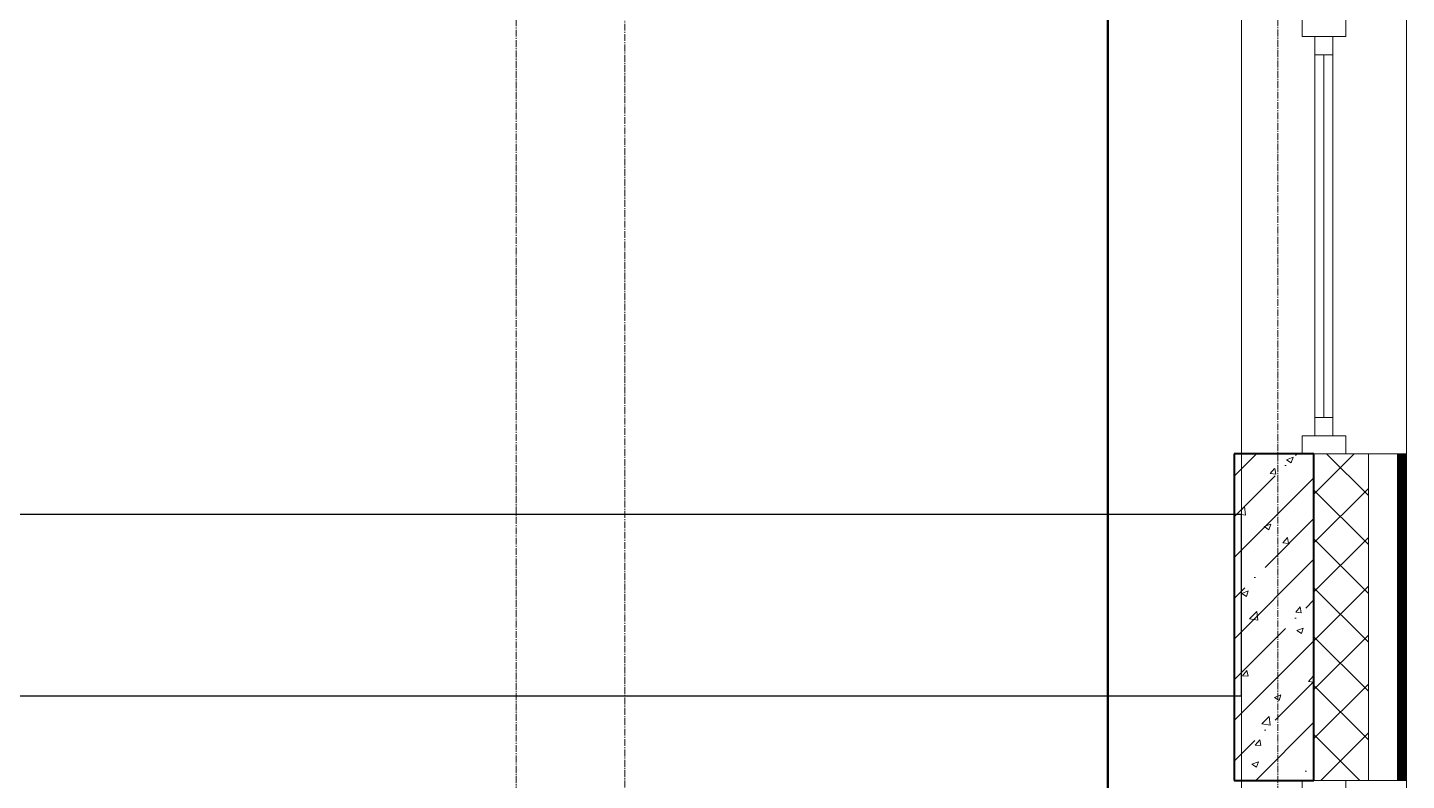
# Model space of a CAD drawing. Header units: millimetres. Extents: x -7155 to 483283, y -227682 to 148426.
# Drawn here: x 16653 to 20455, y 38000 to 40075 of the extents above; entities that cross this region are included whole.
import ezdxf

# ---------------------------------------------------------------- set-up
doc = ezdxf.new("R2010")
doc.units = ezdxf.units.MM
doc.linetypes.add('CENTER2', pattern=[28.575, 19.05, -3.175, 3.175, -3.175])
doc.linetypes.add('HIDDEN2', pattern=[4.7625, 3.175, -1.5875])
for name, color, linetype, lineweight in [('A-Wall_Материал_Газоблок_Контур', 250, 'Continuous', 0), ('АР_Колонны', 70, 'Continuous', 30), ('АР_Окна', 4, 'Continuous', 5), ('АР_Стены ЖБ', 7, 'Continuous', 30), ('АР_Стены ПЕНОблок', 52, 'Continuous', 20), ('АР_Тонкая', 254, 'Continuous', 5), ('АР_Утеплитель', 31, 'Continuous', 0), ('АР_Штриховка', 8, 'Continuous', 0), ('осново', 7, 'Continuous', 30)]:
    doc.layers.add(name, color=color, linetype=linetype, lineweight=lineweight)
doc.layers.add('АР_Оси_РД_100', color=7, linetype='Continuous', lineweight=0, true_color=0x525252)
doc.layers.add('РД_Оси_100', color=7, linetype='Continuous', lineweight=0, true_color=0x525252)

# ---------------------------------------------------------------- blocks, each defined once
blk = doc.blocks.new('СОШ_2200_АР_ОСИ_М100_28.05.24')
at = {"layer": 'АР_Оси_РД_100', "linetype": 'CENTER2'}
blk.add_line((20100, -6155), (20100, 139938.679), dxfattribs=at)
for points in [[(17850, 139938.679), (18000, 139538.679), (18000, -6194.092)], [(18300, -6196.31), (18300, 139538.679), (18450, 139938.679)]]:
    blk.add_lwpolyline(points, dxfattribs=at)

msp = doc.modelspace()

# ---------------------------------------------------------------- hatches: boundary and pattern name
at = {"layer": 'АР_Штриховка', "linetype": 'Continuous', "lineweight": 5, "true_color": 0x000000}
h = msp.add_hatch(dxfattribs=at)
h.set_pattern_fill('ANSI35', color=18, scale=25, style=0)
h.paths.add_polyline_path([(19980, 38000), (20200, 38000), (20200, 38900), (19980, 38900)], flags=0)

# ---------------------------------------------------------------- linework, layer by layer
at = {"color": 1, "lineweight": 50}
msp.add_lwpolyline([(19632, 34072), (12860, 34072), (12860, 42500), (19632, 42500)], close=True, dxfattribs=at)
at = {"layer": 'A-Wall_Материал_Газоблок_Контур', "color": 18, "linetype": 'Continuous', "lineweight": 0, "true_color": 0x000000}
for p, q in [((20000, 40100), (20000, 38900)), ((20455, 38900), (20455, 40100)), ((20000, 38000), (20000, 34700)), ((20455, 34700), (20455, 38000))]:
    msp.add_line(p, q, dxfattribs=at)
at = {"layer": 'АР_Колонны', "color": 18, "linetype": 'HIDDEN2', "lineweight": 25, "true_color": 0x000000}
for p, q in [((19980, 38900), (20200, 38900)), ((19980, 38000), (19980, 38900)), ((20200, 38900), (20200, 38000)), ((20200, 38000), (19980, 38000))]:
    msp.add_line(p, q, dxfattribs=at)
at = {"layer": 'АР_Колонны', "color": 18, "linetype": 'Continuous', "lineweight": 30, "true_color": 0x000000}
for p, q in [((20200, 38900), (19980, 38900)), ((19980, 38900), (19980, 38000)), ((20200, 38000), (20200, 38900)), ((19980, 38000), (20200, 38000))]:
    msp.add_line(p, q, dxfattribs=at)
at = {"layer": 'АР_Окна', "color": 18, "linetype": 'Continuous', "lineweight": 5, "true_color": 0x000000}
for p, q in [((20000, 40100), (20000, 38900)), ((20455, 40100), (20455, 38900)), ((20202.5, 40000), (20252.5, 40000)), ((20227.5, 40000), (20227.5, 39000)), ((20202.5, 39000), (20252.5, 39000)), ((20000, 38000), (20000, 34700)), ((20455, 38000), (20455, 34700))]:
    msp.add_line(p, q, dxfattribs=at)
for points in [[(20287.5, 40050), (20287.5, 40100), (20167.5, 40100), (20167.5, 40050)], [(20202.5, 40050), (20252.5, 40050), (20252.5, 38950), (20202.5, 38950)], [(20287.5, 38950), (20287.5, 38900), (20167.5, 38900), (20167.5, 38950)], [(20287.5, 37950), (20287.5, 38000), (20167.5, 38000), (20167.5, 37950)]]:
    msp.add_lwpolyline(points, close=True, dxfattribs=at)
at = {"layer": 'АР_Стены ЖБ', "color": 18, "linetype": 'Continuous', "lineweight": 40, "true_color": 0x000000}
for p, q in [((20200, 38900), (19980, 38900)), ((19980, 38900), (19980, 38000)), ((20200, 38000), (20200, 38900)), ((19980, 38000), (20200, 38000))]:
    msp.add_line(p, q, dxfattribs=at)
at = {"layer": 'АР_Стены ПЕНОблок', "color": 18, "linetype": 'Continuous', "lineweight": 20, "true_color": 0x000000}
for p, q in [((20200, 38900), (20000, 38900)), ((20000, 38900), (20000, 38000)), ((20200, 38000), (20200, 38900)), ((20000, 38000), (20200, 38000))]:
    msp.add_line(p, q, dxfattribs=at)
at = {"layer": 'АР_Тонкая', "color": 18, "linetype": 'Continuous', "lineweight": 5, "true_color": 0x000000}
for p, q in [((20430, 38900), (20350, 38900)), ((20350, 38900), (20350, 38000)), ((20430, 38000), (20430, 38900)), ((20455, 38900), (20430, 38900)), ((20430, 38900), (20430, 38000)), ((20455, 38000), (20455, 38900)), ((20350, 38000), (20430, 38000)), ((20430, 38000), (20455, 38000))]:
    msp.add_line(p, q, dxfattribs=at)
at = {"layer": 'АР_Утеплитель', "color": 18, "linetype": 'Continuous', "lineweight": 0, "true_color": 0x000000}
for p, q in [((20350, 38900), (20200, 38900)), ((20200, 38900), (20200, 38000)), ((20350, 38000), (20350, 38900)), ((20200, 38000), (20350, 38000))]:
    msp.add_line(p, q, dxfattribs=at)
at = {"layer": 'АР_Штриховка', "color": 18, "linetype": 'Continuous', "lineweight": 0, "true_color": 0x000000}
for p, q in [((20200, 38789.1), (20310.9, 38900)), ((20350, 38785), (20235, 38900)), ((20430, 38899), (20455, 38899)), ((20430, 38898), (20455, 38898)), ((20430, 38897), (20455, 38897)), ((20430, 38896), (20455, 38896)), ((20430, 38895), (20455, 38895)), ((20430, 38894), (20455, 38894)), ((20430, 38893), (20455, 38893)), ((20430, 38892), (20455, 38892)), ((20079.5, 38845.5), (20091.7, 38860.1)), ((20094.7, 38844.2), (20091.8, 38860.1)), ((20124.8, 38883.7), (20142.6, 38890.5)), ((20124.8, 38883.6), (20137.5, 38875.1)), ((20137.5, 38875.1), (20142.6, 38890.5)), ((20430, 38891), (20455, 38891)), ((20430, 38890), (20455, 38890)), ((20430, 38889), (20455, 38889)), ((20430, 38888), (20455, 38888)), ((20430, 38887), (20455, 38887)), ((20430, 38886), (20455, 38886)), ((20430, 38885), (20455, 38885)), ((20430, 38884), (20455, 38884)), ((20430, 38883), (20455, 38883)), ((20430, 38882), (20455, 38882)), ((20430, 38881), (20455, 38881)), ((20430, 38880), (20455, 38880)), ((20430, 38879), (20455, 38879)), ((20430, 38878), (20455, 38878)), ((20430, 38877), (20455, 38877)), ((20430, 38876), (20455, 38876)), ((20430, 38875), (20455, 38875)), ((20430, 38874), (20455, 38874)), ((20430, 38873), (20455, 38873)), ((20430, 38872), (20455, 38872)), ((20430, 38871), (20455, 38871)), ((20430, 38870), (20455, 38870)), ((20430, 38869), (20455, 38869)), ((20430, 38868), (20455, 38868)), ((20430, 38867), (20455, 38867)), ((20430, 38866), (20455, 38866)), ((20430, 38865), (20455, 38865)), ((20430, 38864), (20455, 38864)), ((20430, 38863), (20455, 38863)), ((20430, 38862), (20455, 38862)), ((20430, 38861), (20455, 38861)), ((20430, 38860), (20455, 38860)), ((20430, 38859), (20455, 38859)), ((20430, 38858), (20455, 38858)), ((20430, 38857), (20455, 38857)), ((20430, 38856), (20455, 38856)), ((20430, 38855), (20455, 38855)), ((20430, 38854), (20455, 38854)), ((20079.5, 38845.5), (20094.7, 38844.2)), ((20430, 38853), (20455, 38853)), ((20430, 38852), (20455, 38852)), ((20430, 38851), (20455, 38851)), ((20430, 38850), (20455, 38850)), ((20430, 38849), (20455, 38849)), ((20430, 38848), (20455, 38848)), ((20430, 38847), (20455, 38847)), ((20430, 38846), (20455, 38846)), ((20430, 38845), (20455, 38845)), ((20430, 38844), (20455, 38844)), ((20430, 38843), (20455, 38843)), ((20430, 38842), (20455, 38842)), ((20430, 38841), (20455, 38841)), ((20430, 38840), (20455, 38840)), ((20430, 38839), (20455, 38839)), ((20430, 38838), (20455, 38838)), ((20430, 38837), (20455, 38837)), ((20430, 38836), (20455, 38836)), ((20430, 38835), (20455, 38835)), ((20430, 38834), (20455, 38834)), ((20430, 38833), (20455, 38833)), ((20430, 38832), (20455, 38832)), ((20430, 38831), (20455, 38831)), ((20430, 38830), (20455, 38830)), ((20430, 38829), (20455, 38829)), ((20430, 38828), (20455, 38828)), ((20430, 38827), (20455, 38827)), ((20430, 38826), (20455, 38826)), ((20430, 38825), (20455, 38825)), ((20430, 38824), (20455, 38824)), ((20430, 38823), (20455, 38823)), ((20430, 38822), (20455, 38822)), ((20430, 38821), (20455, 38821)), ((20430, 38820), (20455, 38820)), ((20430, 38819), (20455, 38819)), ((20430, 38818), (20455, 38818)), ((20430, 38817), (20455, 38817)), ((20430, 38816), (20455, 38816)), ((20200, 38654.4), (20350, 38804.4)), ((20350, 38650.3), (20200, 38800.3)), ((20430, 38815), (20455, 38815)), ((20430, 38814), (20455, 38814)), ((20430, 38813), (20455, 38813)), ((20430, 38812), (20455, 38812)), ((20430, 38811), (20455, 38811)), ((20430, 38810), (20455, 38810)), ((20430, 38809), (20455, 38809)), ((20430, 38808), (20455, 38808)), ((20430, 38807), (20455, 38807)), ((20430, 38806), (20455, 38806)), ((20430, 38805), (20455, 38805)), ((20430, 38804), (20455, 38804)), ((20430, 38803), (20455, 38803)), ((20430, 38802), (20455, 38802)), ((20430, 38801), (20455, 38801)), ((20430, 38800), (20455, 38800)), ((20430, 38799), (20455, 38799)), ((20430, 38798), (20455, 38798)), ((20430, 38797), (20455, 38797)), ((20430, 38796), (20455, 38796)), ((20430, 38795), (20455, 38795)), ((20430, 38794), (20455, 38794)), ((20430, 38793), (20455, 38793)), ((20430, 38792), (20455, 38792)), ((20430, 38791), (20455, 38791)), ((20430, 38790), (20455, 38790)), ((20430, 38789), (20455, 38789)), ((20430, 38788), (20455, 38788)), ((20430, 38787), (20455, 38787)), ((20430, 38786), (20455, 38786)), ((20430, 38785), (20455, 38785)), ((20430, 38784), (20455, 38784)), ((20430, 38783), (20455, 38783)), ((20430, 38782), (20455, 38782)), ((20430, 38781), (20455, 38781)), ((20430, 38780), (20455, 38780)), ((20430, 38779), (20455, 38779)), ((20430, 38778), (20455, 38778)), ((20000, 38746.2), (20008.8, 38755.4)), ((20011.7, 38731.3), (20008.9, 38755.4)), ((20430, 38777), (20455, 38777)), ((20430, 38776), (20455, 38776)), ((20430, 38775), (20455, 38775)), ((20430, 38774), (20455, 38774)), ((20430, 38773), (20455, 38773)), ((20430, 38772), (20455, 38772)), ((20430, 38771), (20455, 38771)), ((20430, 38770), (20455, 38770)), ((20430, 38769), (20455, 38769)), ((20430, 38768), (20455, 38768)), ((20430, 38767), (20455, 38767)), ((20430, 38766), (20455, 38766)), ((20430, 38765), (20455, 38765)), ((20430, 38764), (20455, 38764)), ((20430, 38763), (20455, 38763)), ((20430, 38762), (20455, 38762)), ((20430, 38761), (20455, 38761)), ((20430, 38760), (20455, 38760)), ((20430, 38759), (20455, 38759)), ((20430, 38758), (20455, 38758)), ((20430, 38757), (20455, 38757)), ((20430, 38756), (20455, 38756)), ((20430, 38755), (20455, 38755)), ((20430, 38754), (20455, 38754)), ((20430, 38753), (20455, 38753)), ((20430, 38752), (20455, 38752)), ((20430, 38751), (20455, 38751)), ((20430, 38750), (20455, 38750)), ((20430, 38749), (20455, 38749)), ((20430, 38748), (20455, 38748)), ((20430, 38747), (20455, 38747)), ((20430, 38746), (20455, 38746)), ((20430, 38745), (20455, 38745)), ((20430, 38744), (20455, 38744)), ((20430, 38743), (20455, 38743)), ((20430, 38742), (20455, 38742)), ((20430, 38741), (20455, 38741)), ((20430, 38740), (20455, 38740)), ((20000, 38733.1), (20011.7, 38731.2)), ((20063, 38699.5), (20080.8, 38706.3)), ((20075.7, 38690.9), (20080.8, 38706.3)), ((20430, 38739), (20455, 38739)), ((20430, 38738), (20455, 38738)), ((20430, 38737), (20455, 38737)), ((20430, 38736), (20455, 38736)), ((20430, 38735), (20455, 38735)), ((20430, 38734), (20455, 38734)), ((20430, 38733), (20455, 38733)), ((20430, 38732), (20455, 38732)), ((20430, 38731), (20455, 38731)), ((20430, 38730), (20455, 38730)), ((20430, 38729), (20455, 38729)), ((20430, 38728), (20455, 38728)), ((20430, 38727), (20455, 38727)), ((20430, 38726), (20455, 38726)), ((20430, 38725), (20455, 38725)), ((20430, 38724), (20455, 38724)), ((20430, 38723), (20455, 38723)), ((20430, 38722), (20455, 38722)), ((20430, 38721), (20455, 38721)), ((20430, 38720), (20455, 38720)), ((20430, 38719), (20455, 38719)), ((20430, 38718), (20455, 38718)), ((20430, 38717), (20455, 38717)), ((20430, 38716), (20455, 38716)), ((20430, 38715), (20455, 38715)), ((20430, 38714), (20455, 38714)), ((20430, 38713), (20455, 38713)), ((20430, 38712), (20455, 38712)), ((20430, 38711), (20455, 38711)), ((20430, 38710), (20455, 38710)), ((20430, 38709), (20455, 38709)), ((20430, 38708), (20455, 38708)), ((20430, 38707), (20455, 38707)), ((20430, 38706), (20455, 38706)), ((20430, 38705), (20455, 38705)), ((20430, 38704), (20455, 38704)), ((20430, 38703), (20455, 38703)), ((20430, 38702), (20455, 38702)), ((20063, 38699.4), (20075.6, 38690.9)), ((20114.7, 38654.5), (20127, 38669.1)), ((20130, 38653.2), (20127, 38669.1)), ((20200, 38519.7), (20350, 38669.7)), ((20350, 38515.6), (20200, 38665.6)), ((20430, 38701), (20455, 38701)), ((20430, 38700), (20455, 38700)), ((20430, 38699), (20455, 38699)), ((20430, 38698), (20455, 38698)), ((20430, 38697), (20455, 38697)), ((20430, 38696), (20455, 38696)), ((20430, 38695), (20455, 38695)), ((20430, 38694), (20455, 38694)), ((20430, 38693), (20455, 38693)), ((20430, 38692), (20455, 38692)), ((20430, 38691), (20455, 38691)), ((20430, 38690), (20455, 38690)), ((20430, 38689), (20455, 38689)), ((20430, 38688), (20455, 38688)), ((20430, 38687), (20455, 38687)), ((20430, 38686), (20455, 38686)), ((20430, 38685), (20455, 38685)), ((20430, 38684), (20455, 38684)), ((20430, 38683), (20455, 38683)), ((20430, 38682), (20455, 38682)), ((20430, 38681), (20455, 38681)), ((20430, 38680), (20455, 38680)), ((20430, 38679), (20455, 38679)), ((20430, 38678), (20455, 38678)), ((20430, 38677), (20455, 38677)), ((20430, 38676), (20455, 38676)), ((20430, 38675), (20455, 38675)), ((20430, 38674), (20455, 38674)), ((20430, 38673), (20455, 38673)), ((20430, 38672), (20455, 38672)), ((20430, 38671), (20455, 38671)), ((20430, 38670), (20455, 38670)), ((20430, 38669), (20455, 38669)), ((20430, 38668), (20455, 38668)), ((20430, 38667), (20455, 38667)), ((20430, 38666), (20455, 38666)), ((20430, 38665), (20455, 38665)), ((20430, 38664), (20455, 38664)), ((20114.7, 38654.5), (20129.9, 38653.2)), ((20430, 38663), (20455, 38663)), ((20430, 38662), (20455, 38662)), ((20430, 38661), (20455, 38661)), ((20430, 38660), (20455, 38660)), ((20430, 38659), (20455, 38659)), ((20430, 38658), (20455, 38658)), ((20430, 38657), (20455, 38657)), ((20430, 38656), (20455, 38656)), ((20430, 38655), (20455, 38655)), ((20430, 38654), (20455, 38654)), ((20430, 38653), (20455, 38653)), ((20430, 38652), (20455, 38652)), ((20430, 38651), (20455, 38651)), ((20430, 38650), (20455, 38650)), ((20430, 38649), (20455, 38649)), ((20430, 38648), (20455, 38648)), ((20430, 38647), (20455, 38647)), ((20430, 38646), (20455, 38646)), ((20430, 38645), (20455, 38645)), ((20430, 38644), (20455, 38644)), ((20430, 38643), (20455, 38643)), ((20430, 38642), (20455, 38642)), ((20430, 38641), (20455, 38641)), ((20430, 38640), (20455, 38640)), ((20430, 38639), (20455, 38639)), ((20430, 38638), (20455, 38638)), ((20430, 38637), (20455, 38637)), ((20430, 38636), (20455, 38636)), ((20430, 38635), (20455, 38635)), ((20430, 38634), (20455, 38634)), ((20430, 38633), (20455, 38633)), ((20430, 38632), (20455, 38632)), ((20430, 38631), (20455, 38631)), ((20430, 38630), (20455, 38630)), ((20430, 38629), (20455, 38629)), ((20430, 38628), (20455, 38628)), ((20430, 38627), (20455, 38627)), ((20430, 38626), (20455, 38626)), ((20430, 38625), (20455, 38625)), ((20430, 38624), (20455, 38624)), ((20430, 38623), (20455, 38623)), ((20430, 38622), (20455, 38622)), ((20430, 38621), (20455, 38621)), ((20430, 38620), (20455, 38620)), ((20430, 38619), (20455, 38619)), ((20430, 38618), (20455, 38618)), ((20430, 38617), (20455, 38617)), ((20430, 38616), (20455, 38616)), ((20430, 38615), (20455, 38615)), ((20430, 38614), (20455, 38614)), ((20430, 38613), (20455, 38613)), ((20430, 38612), (20455, 38612)), ((20430, 38611), (20455, 38611)), ((20430, 38610), (20455, 38610)), ((20430, 38609), (20455, 38609)), ((20430, 38608), (20455, 38608)), ((20430, 38607), (20455, 38607)), ((20430, 38606), (20455, 38606)), ((20430, 38605), (20455, 38605)), ((20430, 38604), (20455, 38604)), ((20430, 38603), (20455, 38603)), ((20430, 38602), (20455, 38602)), ((20430, 38601), (20455, 38601)), ((20430, 38600), (20455, 38600)), ((20430, 38599), (20455, 38599)), ((20430, 38598), (20455, 38598)), ((20430, 38597), (20455, 38597)), ((20430, 38596), (20455, 38596)), ((20430, 38595), (20455, 38595)), ((20430, 38594), (20455, 38594)), ((20430, 38593), (20455, 38593)), ((20430, 38592), (20455, 38592)), ((20430, 38591), (20455, 38591)), ((20430, 38590), (20455, 38590)), ((20430, 38589), (20455, 38589)), ((20430, 38588), (20455, 38588)), ((20430, 38587), (20455, 38587)), ((20430, 38586), (20455, 38586)), ((20430, 38585), (20455, 38585)), ((20430, 38584), (20455, 38584)), ((20430, 38583), (20455, 38583)), ((20430, 38582), (20455, 38582)), ((20430, 38581), (20455, 38581)), ((20430, 38580), (20455, 38580)), ((20430, 38579), (20455, 38579)), ((20430, 38578), (20455, 38578)), ((20430, 38577), (20455, 38577)), ((20430, 38576), (20455, 38576)), ((20430, 38575), (20455, 38575)), ((20430, 38574), (20455, 38574)), ((20430, 38573), (20455, 38573)), ((20430, 38572), (20455, 38572)), ((20430, 38571), (20455, 38571)), ((20430, 38570), (20455, 38570)), ((20430, 38569), (20455, 38569)), ((20430, 38568), (20455, 38568)), ((20430, 38567), (20455, 38567)), ((20430, 38566), (20455, 38566)), ((20430, 38565), (20455, 38565)), ((20430, 38564), (20455, 38564)), ((20430, 38563), (20455, 38563)), ((20430, 38562), (20455, 38562)), ((20430, 38561), (20455, 38561)), ((20430, 38560), (20455, 38560)), ((20430, 38559), (20455, 38559)), ((20430, 38558), (20455, 38558)), ((20430, 38557), (20455, 38557)), ((20430, 38556), (20455, 38556)), ((20430, 38555), (20455, 38555)), ((20430, 38554), (20455, 38554)), ((20430, 38553), (20455, 38553)), ((20430, 38552), (20455, 38552)), ((20430, 38551), (20455, 38551)), ((20430, 38550), (20455, 38550)), ((20001.2, 38515.3), (20019, 38522.1)), ((20001.2, 38515.3), (20013.8, 38506.7)), ((20013.9, 38506.7), (20019, 38522.1)), ((20200, 38385), (20350, 38535)), ((20350, 38380.9), (20200, 38530.9)), ((20430, 38549), (20455, 38549)), ((20430, 38548), (20455, 38548)), ((20430, 38547), (20455, 38547)), ((20430, 38546), (20455, 38546)), ((20430, 38545), (20455, 38545)), ((20430, 38544), (20455, 38544)), ((20430, 38543), (20455, 38543)), ((20430, 38542), (20455, 38542)), ((20430, 38541), (20455, 38541)), ((20430, 38540), (20455, 38540)), ((20430, 38539), (20455, 38539)), ((20430, 38538), (20455, 38538)), ((20430, 38537), (20455, 38537)), ((20430, 38536), (20455, 38536)), ((20430, 38535), (20455, 38535)), ((20430, 38534), (20455, 38534)), ((20430, 38533), (20455, 38533)), ((20430, 38532), (20455, 38532)), ((20430, 38531), (20455, 38531)), ((20430, 38530), (20455, 38530)), ((20430, 38529), (20455, 38529)), ((20430, 38528), (20455, 38528)), ((20430, 38527), (20455, 38527)), ((20430, 38526), (20455, 38526)), ((20430, 38525), (20455, 38525)), ((20430, 38524), (20455, 38524)), ((20430, 38523), (20455, 38523)), ((20430, 38522), (20455, 38522)), ((20430, 38521), (20455, 38521)), ((20430, 38520), (20455, 38520)), ((20430, 38519), (20455, 38519)), ((20430, 38518), (20455, 38518)), ((20430, 38517), (20455, 38517)), ((20430, 38516), (20455, 38516)), ((20430, 38515), (20455, 38515)), ((20430, 38514), (20455, 38514)), ((20430, 38513), (20455, 38513)), ((20430, 38512), (20455, 38512)), ((20150, 38463.4), (20162.2, 38478)), ((20165.2, 38462.1), (20162.3, 38478)), ((20430, 38511), (20455, 38511)), ((20430, 38510), (20455, 38510)), ((20430, 38509), (20455, 38509)), ((20430, 38508), (20455, 38508)), ((20430, 38507), (20455, 38507)), ((20430, 38506), (20455, 38506)), ((20430, 38505), (20455, 38505)), ((20430, 38504), (20455, 38504)), ((20430, 38503), (20455, 38503)), ((20430, 38502), (20455, 38502)), ((20430, 38501), (20455, 38501)), ((20430, 38500), (20455, 38500)), ((20430, 38499), (20455, 38499)), ((20430, 38498), (20455, 38498)), ((20430, 38497), (20455, 38497)), ((20430, 38496), (20455, 38496)), ((20430, 38495), (20455, 38495)), ((20430, 38494), (20455, 38494)), ((20430, 38493), (20455, 38493)), ((20430, 38492), (20455, 38492)), ((20430, 38491), (20455, 38491)), ((20430, 38490), (20455, 38490)), ((20430, 38489), (20455, 38489)), ((20430, 38488), (20455, 38488)), ((20430, 38487), (20455, 38487)), ((20430, 38486), (20455, 38486)), ((20430, 38485), (20455, 38485)), ((20430, 38484), (20455, 38484)), ((20430, 38483), (20455, 38483)), ((20430, 38482), (20455, 38482)), ((20430, 38481), (20455, 38481)), ((20430, 38480), (20455, 38480)), ((20430, 38479), (20455, 38479)), ((20430, 38478), (20455, 38478)), ((20430, 38477), (20455, 38477)), ((20430, 38476), (20455, 38476)), ((20430, 38475), (20455, 38475)), ((20430, 38474), (20455, 38474)), ((20022.7, 38445.3), (20042.5, 38465.9)), ((20022.7, 38445.3), (20045.3, 38441.8)), ((20045.3, 38441.8), (20042.5, 38465.9)), ((20150, 38463.4), (20165.2, 38462.1)), ((20430, 38473), (20455, 38473)), ((20430, 38472), (20455, 38472)), ((20430, 38471), (20455, 38471)), ((20430, 38470), (20455, 38470)), ((20430, 38469), (20455, 38469)), ((20430, 38468), (20455, 38468)), ((20430, 38467), (20455, 38467)), ((20430, 38466), (20455, 38466)), ((20430, 38465), (20455, 38465)), ((20430, 38464), (20455, 38464)), ((20430, 38463), (20455, 38463)), ((20430, 38462), (20455, 38462)), ((20430, 38461), (20455, 38461)), ((20430, 38460), (20455, 38460)), ((20430, 38459), (20455, 38459)), ((20430, 38458), (20455, 38458)), ((20430, 38457), (20455, 38457)), ((20430, 38456), (20455, 38456)), ((20430, 38455), (20455, 38455)), ((20430, 38454), (20455, 38454)), ((20430, 38453), (20455, 38453)), ((20430, 38452), (20455, 38452)), ((20430, 38451), (20455, 38451)), ((20430, 38450), (20455, 38450)), ((20430, 38449), (20455, 38449)), ((20430, 38448), (20455, 38448)), ((20430, 38447), (20455, 38447)), ((20430, 38446), (20455, 38446)), ((20430, 38445), (20455, 38445)), ((20430, 38444), (20455, 38444)), ((20430, 38443), (20455, 38443)), ((20430, 38442), (20455, 38442)), ((20430, 38441), (20455, 38441)), ((20430, 38440), (20455, 38440)), ((20430, 38439), (20455, 38439)), ((20430, 38438), (20455, 38438)), ((20430, 38437), (20455, 38437)), ((20430, 38436), (20455, 38436)), ((20152.8, 38413), (20170.6, 38419.8)), ((20152.8, 38413), (20165.5, 38404.5)), ((20165.5, 38404.5), (20170.6, 38419.8)), ((20200, 38250.3), (20350, 38400.3)), ((20430, 38435), (20455, 38435)), ((20430, 38434), (20455, 38434)), ((20430, 38433), (20455, 38433)), ((20430, 38432), (20455, 38432)), ((20430, 38431), (20455, 38431)), ((20430, 38430), (20455, 38430)), ((20430, 38429), (20455, 38429)), ((20430, 38428), (20455, 38428)), ((20430, 38427), (20455, 38427)), ((20430, 38426), (20455, 38426)), ((20430, 38425), (20455, 38425)), ((20430, 38424), (20455, 38424)), ((20430, 38423), (20455, 38423)), ((20430, 38422), (20455, 38422)), ((20430, 38421), (20455, 38421)), ((20430, 38420), (20455, 38420)), ((20430, 38419), (20455, 38419)), ((20430, 38418), (20455, 38418)), ((20430, 38417), (20455, 38417)), ((20430, 38416), (20455, 38416)), ((20430, 38415), (20455, 38415)), ((20430, 38414), (20455, 38414)), ((20430, 38413), (20455, 38413)), ((20430, 38412), (20455, 38412)), ((20430, 38411), (20455, 38411)), ((20430, 38410), (20455, 38410)), ((20430, 38409), (20455, 38409)), ((20430, 38408), (20455, 38408)), ((20430, 38407), (20455, 38407)), ((20430, 38406), (20455, 38406)), ((20430, 38405), (20455, 38405)), ((20430, 38404), (20455, 38404)), ((20430, 38403), (20455, 38403)), ((20430, 38402), (20455, 38402)), ((20430, 38401), (20455, 38401)), ((20430, 38400), (20455, 38400)), ((20430, 38399), (20455, 38399)), ((20430, 38398), (20455, 38398)), ((20350, 38246.2), (20200, 38396.2)), ((20430, 38397), (20455, 38397)), ((20430, 38396), (20455, 38396)), ((20430, 38395), (20455, 38395)), ((20430, 38394), (20455, 38394)), ((20430, 38393), (20455, 38393)), ((20430, 38392), (20455, 38392)), ((20430, 38391), (20455, 38391)), ((20430, 38390), (20455, 38390)), ((20430, 38389), (20455, 38389)), ((20430, 38388), (20455, 38388)), ((20430, 38387), (20455, 38387)), ((20430, 38386), (20455, 38386)), ((20430, 38385), (20455, 38385)), ((20430, 38384), (20455, 38384)), ((20430, 38383), (20455, 38383)), ((20430, 38382), (20455, 38382)), ((20430, 38381), (20455, 38381)), ((20430, 38380), (20455, 38380)), ((20430, 38379), (20455, 38379)), ((20430, 38378), (20455, 38378)), ((20430, 38377), (20455, 38377)), ((20430, 38376), (20455, 38376)), ((20430, 38375), (20455, 38375)), ((20430, 38374), (20455, 38374)), ((20430, 38373), (20455, 38373)), ((20430, 38372), (20455, 38372)), ((20430, 38371), (20455, 38371)), ((20430, 38370), (20455, 38370)), ((20430, 38369), (20455, 38369)), ((20430, 38368), (20455, 38368)), ((20430, 38367), (20455, 38367)), ((20430, 38366), (20455, 38366)), ((20430, 38365), (20455, 38365)), ((20430, 38364), (20455, 38364)), ((20430, 38363), (20455, 38363)), ((20430, 38362), (20455, 38362)), ((20430, 38361), (20455, 38361)), ((20430, 38360), (20455, 38360)), ((20430, 38359), (20455, 38359)), ((20430, 38358), (20455, 38358)), ((20430, 38357), (20455, 38357)), ((20430, 38356), (20455, 38356)), ((20430, 38355), (20455, 38355)), ((20430, 38354), (20455, 38354)), ((20430, 38353), (20455, 38353)), ((20430, 38352), (20455, 38352)), ((20430, 38351), (20455, 38351)), ((20430, 38350), (20455, 38350)), ((20430, 38349), (20455, 38349)), ((20430, 38348), (20455, 38348)), ((20430, 38347), (20455, 38347)), ((20430, 38346), (20455, 38346)), ((20430, 38345), (20455, 38345)), ((20430, 38344), (20455, 38344)), ((20430, 38343), (20455, 38343)), ((20430, 38342), (20455, 38342)), ((20430, 38341), (20455, 38341)), ((20430, 38340), (20455, 38340)), ((20430, 38339), (20455, 38339)), ((20430, 38338), (20455, 38338)), ((20430, 38337), (20455, 38337)), ((20430, 38336), (20455, 38336)), ((20430, 38335), (20455, 38335)), ((20430, 38334), (20455, 38334)), ((20430, 38333), (20455, 38333)), ((20430, 38332), (20455, 38332)), ((20430, 38331), (20455, 38331)), ((20430, 38330), (20455, 38330)), ((20430, 38329), (20455, 38329)), ((20430, 38328), (20455, 38328)), ((20430, 38327), (20455, 38327)), ((20430, 38326), (20455, 38326)), ((20430, 38325), (20455, 38325)), ((20430, 38324), (20455, 38324)), ((20430, 38323), (20455, 38323)), ((20430, 38322), (20455, 38322)), ((20003, 38288.3), (20015.3, 38302.9)), ((20003, 38288.3), (20018.2, 38287)), ((20018.3, 38287), (20015.3, 38302.9)), ((20185.2, 38272.4), (20197.5, 38287)), ((20200, 38273.4), (20197.5, 38287)), ((20430, 38321), (20455, 38321)), ((20430, 38320), (20455, 38320)), ((20430, 38319), (20455, 38319)), ((20430, 38318), (20455, 38318)), ((20430, 38317), (20455, 38317)), ((20430, 38316), (20455, 38316)), ((20430, 38315), (20455, 38315)), ((20430, 38314), (20455, 38314)), ((20430, 38313), (20455, 38313)), ((20430, 38312), (20455, 38312)), ((20430, 38311), (20455, 38311)), ((20430, 38310), (20455, 38310)), ((20430, 38309), (20455, 38309)), ((20430, 38308), (20455, 38308)), ((20430, 38307), (20455, 38307)), ((20430, 38306), (20455, 38306)), ((20430, 38305), (20455, 38305)), ((20430, 38304), (20455, 38304)), ((20430, 38303), (20455, 38303)), ((20430, 38302), (20455, 38302)), ((20430, 38301), (20455, 38301)), ((20430, 38300), (20455, 38300)), ((20430, 38299), (20455, 38299)), ((20430, 38298), (20455, 38298)), ((20430, 38297), (20455, 38297)), ((20430, 38296), (20455, 38296)), ((20430, 38295), (20455, 38295)), ((20430, 38294), (20455, 38294)), ((20430, 38293), (20455, 38293)), ((20430, 38292), (20455, 38292)), ((20430, 38291), (20455, 38291)), ((20430, 38290), (20455, 38290)), ((20430, 38289), (20455, 38289)), ((20430, 38288), (20455, 38288)), ((20430, 38287), (20455, 38287)), ((20430, 38286), (20455, 38286)), ((20430, 38285), (20455, 38285)), ((20430, 38284), (20455, 38284)), ((20185.2, 38272.4), (20200, 38271.1)), ((20200, 38115.6), (20350, 38265.6)), ((20350, 38111.5), (20200, 38261.5)), ((20430, 38283), (20455, 38283)), ((20430, 38282), (20455, 38282)), ((20430, 38281), (20455, 38281)), ((20430, 38280), (20455, 38280)), ((20430, 38279), (20455, 38279)), ((20430, 38278), (20455, 38278)), ((20430, 38277), (20455, 38277)), ((20430, 38276), (20455, 38276)), ((20430, 38275), (20455, 38275)), ((20430, 38274), (20455, 38274)), ((20430, 38273), (20455, 38273)), ((20430, 38272), (20455, 38272)), ((20430, 38271), (20455, 38271)), ((20430, 38270), (20455, 38270)), ((20430, 38269), (20455, 38269)), ((20430, 38268), (20455, 38268)), ((20430, 38267), (20455, 38267)), ((20430, 38266), (20455, 38266)), ((20430, 38265), (20455, 38265)), ((20430, 38264), (20455, 38264)), ((20430, 38263), (20455, 38263)), ((20430, 38262), (20455, 38262)), ((20430, 38261), (20455, 38261)), ((20430, 38260), (20455, 38260)), ((20430, 38259), (20455, 38259)), ((20430, 38258), (20455, 38258)), ((20430, 38257), (20455, 38257)), ((20430, 38256), (20455, 38256)), ((20430, 38255), (20455, 38255)), ((20430, 38254), (20455, 38254)), ((20430, 38253), (20455, 38253)), ((20430, 38252), (20455, 38252)), ((20430, 38251), (20455, 38251)), ((20430, 38250), (20455, 38250)), ((20430, 38249), (20455, 38249)), ((20430, 38248), (20455, 38248)), ((20430, 38247), (20455, 38247)), ((20430, 38246), (20455, 38246)), ((20091, 38228.8), (20108.8, 38235.7)), ((20091, 38228.8), (20103.7, 38220.3)), ((20103.7, 38220.3), (20108.8, 38235.6)), ((20430, 38245), (20455, 38245)), ((20430, 38244), (20455, 38244)), ((20430, 38243), (20455, 38243)), ((20430, 38242), (20455, 38242)), ((20430, 38241), (20455, 38241)), ((20430, 38240), (20455, 38240)), ((20430, 38239), (20455, 38239)), ((20430, 38238), (20455, 38238)), ((20430, 38237), (20455, 38237)), ((20430, 38236), (20455, 38236)), ((20430, 38235), (20455, 38235)), ((20430, 38234), (20455, 38234)), ((20430, 38233), (20455, 38233)), ((20430, 38232), (20455, 38232)), ((20430, 38231), (20455, 38231)), ((20430, 38230), (20455, 38230)), ((20430, 38229), (20455, 38229)), ((20430, 38228), (20455, 38228)), ((20430, 38227), (20455, 38227)), ((20430, 38226), (20455, 38226)), ((20430, 38225), (20455, 38225)), ((20430, 38224), (20455, 38224)), ((20430, 38223), (20455, 38223)), ((20430, 38222), (20455, 38222)), ((20430, 38221), (20455, 38221)), ((20430, 38220), (20455, 38220)), ((20430, 38219), (20455, 38219)), ((20430, 38218), (20455, 38218)), ((20430, 38217), (20455, 38217)), ((20430, 38216), (20455, 38216)), ((20430, 38215), (20455, 38215)), ((20430, 38214), (20455, 38214)), ((20430, 38213), (20455, 38213)), ((20430, 38212), (20455, 38212)), ((20430, 38211), (20455, 38211)), ((20430, 38210), (20455, 38210)), ((20430, 38209), (20455, 38209)), ((20430, 38208), (20455, 38208)), ((20056.4, 38155.8), (20076.2, 38176.5)), ((20079, 38152.3), (20076.2, 38176.5)), ((20430, 38207), (20455, 38207)), ((20430, 38206), (20455, 38206)), ((20430, 38205), (20455, 38205)), ((20430, 38204), (20455, 38204)), ((20430, 38203), (20455, 38203)), ((20430, 38202), (20455, 38202)), ((20430, 38201), (20455, 38201)), ((20430, 38200), (20455, 38200)), ((20430, 38199), (20455, 38199)), ((20430, 38198), (20455, 38198)), ((20430, 38197), (20455, 38197)), ((20430, 38196), (20455, 38196)), ((20430, 38195), (20455, 38195)), ((20430, 38194), (20455, 38194)), ((20430, 38193), (20455, 38193)), ((20430, 38192), (20455, 38192)), ((20430, 38191), (20455, 38191)), ((20430, 38190), (20455, 38190)), ((20430, 38189), (20455, 38189)), ((20430, 38188), (20455, 38188)), ((20430, 38187), (20455, 38187)), ((20430, 38186), (20455, 38186)), ((20430, 38185), (20455, 38185)), ((20430, 38184), (20455, 38184)), ((20430, 38183), (20455, 38183)), ((20430, 38182), (20455, 38182)), ((20430, 38181), (20455, 38181)), ((20430, 38180), (20455, 38180)), ((20430, 38179), (20455, 38179)), ((20430, 38178), (20455, 38178)), ((20430, 38177), (20455, 38177)), ((20430, 38176), (20455, 38176)), ((20430, 38175), (20455, 38175)), ((20430, 38174), (20455, 38174)), ((20430, 38173), (20455, 38173)), ((20430, 38172), (20455, 38172)), ((20430, 38171), (20455, 38171)), ((20430, 38170), (20455, 38170)), ((20056.4, 38155.8), (20079, 38152.3)), ((20430, 38169), (20455, 38169)), ((20430, 38168), (20455, 38168)), ((20430, 38167), (20455, 38167)), ((20430, 38166), (20455, 38166)), ((20430, 38165), (20455, 38165)), ((20430, 38164), (20455, 38164)), ((20430, 38163), (20455, 38163)), ((20430, 38162), (20455, 38162)), ((20430, 38161), (20455, 38161)), ((20430, 38160), (20455, 38160)), ((20430, 38159), (20455, 38159)), ((20430, 38158), (20455, 38158)), ((20430, 38157), (20455, 38157)), ((20430, 38156), (20455, 38156)), ((20430, 38155), (20455, 38155)), ((20430, 38154), (20455, 38154)), ((20430, 38153), (20455, 38153)), ((20430, 38152), (20455, 38152)), ((20430, 38151), (20455, 38151)), ((20430, 38150), (20455, 38150)), ((20430, 38149), (20455, 38149)), ((20430, 38148), (20455, 38148)), ((20430, 38147), (20455, 38147)), ((20430, 38146), (20455, 38146)), ((20430, 38145), (20455, 38145)), ((20430, 38144), (20455, 38144)), ((20430, 38143), (20455, 38143)), ((20430, 38142), (20455, 38142)), ((20430, 38141), (20455, 38141)), ((20430, 38140), (20455, 38140)), ((20430, 38139), (20455, 38139)), ((20430, 38138), (20455, 38138)), ((20430, 38137), (20455, 38137)), ((20430, 38136), (20455, 38136)), ((20430, 38135), (20455, 38135)), ((20430, 38134), (20455, 38134)), ((20430, 38133), (20455, 38133)), ((20430, 38132), (20455, 38132)), ((20038.3, 38097.2), (20050.5, 38111.8)), ((20038.3, 38097.2), (20053.5, 38095.9)), ((20053.5, 38095.9), (20050.6, 38111.8)), ((20326.8, 38000), (20200, 38126.8)), ((20219.1, 38000), (20350, 38130.9)), ((20430, 38131), (20455, 38131)), ((20430, 38130), (20455, 38130)), ((20430, 38129), (20455, 38129)), ((20430, 38128), (20455, 38128)), ((20430, 38127), (20455, 38127)), ((20430, 38126), (20455, 38126)), ((20430, 38125), (20455, 38125)), ((20430, 38124), (20455, 38124)), ((20430, 38123), (20455, 38123)), ((20430, 38122), (20455, 38122)), ((20430, 38121), (20455, 38121)), ((20430, 38120), (20455, 38120)), ((20430, 38119), (20455, 38119)), ((20430, 38118), (20455, 38118)), ((20430, 38117), (20455, 38117)), ((20430, 38116), (20455, 38116)), ((20430, 38115), (20455, 38115)), ((20430, 38114), (20455, 38114)), ((20430, 38113), (20455, 38113)), ((20430, 38112), (20455, 38112)), ((20430, 38111), (20455, 38111)), ((20430, 38110), (20455, 38110)), ((20430, 38109), (20455, 38109)), ((20430, 38108), (20455, 38108)), ((20430, 38107), (20455, 38107)), ((20430, 38106), (20455, 38106)), ((20430, 38105), (20455, 38105)), ((20430, 38104), (20455, 38104)), ((20430, 38103), (20455, 38103)), ((20430, 38102), (20455, 38102)), ((20430, 38101), (20455, 38101)), ((20430, 38100), (20455, 38100)), ((20430, 38099), (20455, 38099)), ((20430, 38098), (20455, 38098)), ((20430, 38097), (20455, 38097)), ((20430, 38096), (20455, 38096)), ((20430, 38095), (20455, 38095)), ((20430, 38094), (20455, 38094)), ((20430, 38093), (20455, 38093)), ((20430, 38092), (20455, 38092)), ((20430, 38091), (20455, 38091)), ((20430, 38090), (20455, 38090)), ((20430, 38089), (20455, 38089)), ((20430, 38088), (20455, 38088)), ((20430, 38087), (20455, 38087)), ((20430, 38086), (20455, 38086)), ((20430, 38085), (20455, 38085)), ((20430, 38084), (20455, 38084)), ((20430, 38083), (20455, 38083)), ((20430, 38082), (20455, 38082)), ((20430, 38081), (20455, 38081)), ((20430, 38080), (20455, 38080)), ((20430, 38079), (20455, 38079)), ((20430, 38078), (20455, 38078)), ((20430, 38077), (20455, 38077)), ((20430, 38076), (20455, 38076)), ((20430, 38075), (20455, 38075)), ((20430, 38074), (20455, 38074)), ((20430, 38073), (20455, 38073)), ((20430, 38072), (20455, 38072)), ((20430, 38071), (20455, 38071)), ((20430, 38070), (20455, 38070)), ((20430, 38069), (20455, 38069)), ((20430, 38068), (20455, 38068)), ((20430, 38067), (20455, 38067)), ((20430, 38066), (20455, 38066)), ((20430, 38065), (20455, 38065)), ((20430, 38064), (20455, 38064)), ((20430, 38063), (20455, 38063)), ((20430, 38062), (20455, 38062)), ((20430, 38061), (20455, 38061)), ((20430, 38060), (20455, 38060)), ((20430, 38059), (20455, 38059)), ((20430, 38058), (20455, 38058)), ((20430, 38057), (20455, 38057)), ((20430, 38056), (20455, 38056)), ((20029.2, 38044.6), (20047, 38051.5)), ((20029.2, 38044.6), (20041.9, 38036.1)), ((20041.9, 38036.1), (20047, 38051.4)), ((20430, 38055), (20455, 38055)), ((20430, 38054), (20455, 38054)), ((20430, 38053), (20455, 38053)), ((20430, 38052), (20455, 38052)), ((20430, 38051), (20455, 38051)), ((20430, 38050), (20455, 38050)), ((20430, 38049), (20455, 38049)), ((20430, 38048), (20455, 38048)), ((20430, 38047), (20455, 38047)), ((20430, 38046), (20455, 38046)), ((20430, 38045), (20455, 38045)), ((20430, 38044), (20455, 38044)), ((20430, 38043), (20455, 38043)), ((20430, 38042), (20455, 38042)), ((20430, 38041), (20455, 38041)), ((20430, 38040), (20455, 38040)), ((20430, 38039), (20455, 38039)), ((20430, 38038), (20455, 38038)), ((20430, 38037), (20455, 38037)), ((20430, 38036), (20455, 38036)), ((20430, 38035), (20455, 38035)), ((20430, 38034), (20455, 38034)), ((20430, 38033), (20455, 38033)), ((20430, 38032), (20455, 38032)), ((20430, 38031), (20455, 38031)), ((20430, 38030), (20455, 38030)), ((20430, 38029), (20455, 38029)), ((20430, 38028), (20455, 38028)), ((20430, 38027), (20455, 38027)), ((20430, 38026), (20455, 38026)), ((20430, 38025), (20455, 38025)), ((20430, 38024), (20455, 38024)), ((20430, 38023), (20455, 38023)), ((20430, 38022), (20455, 38022)), ((20430, 38021), (20455, 38021)), ((20430, 38020), (20455, 38020)), ((20430, 38019), (20455, 38019)), ((20430, 38018), (20455, 38018)), ((20430, 38017), (20455, 38017)), ((20430, 38016), (20455, 38016)), ((20430, 38015), (20455, 38015)), ((20430, 38014), (20455, 38014)), ((20430, 38013), (20455, 38013)), ((20430, 38012), (20455, 38012)), ((20430, 38011), (20455, 38011)), ((20430, 38010), (20455, 38010)), ((20430, 38009), (20455, 38009)), ((20430, 38008), (20455, 38008)), ((20430, 38007), (20455, 38007)), ((20430, 38006), (20455, 38006)), ((20430, 38005), (20455, 38005)), ((20430, 38004), (20455, 38004)), ((20430, 38003), (20455, 38003)), ((20430, 38002), (20455, 38002)), ((20430, 38001), (20455, 38001)), ((20430, 38000), (20455, 38000))]:
    msp.add_line(p, q, dxfattribs=at)
at = {"layer": 'осново', "color": 3}
msp.add_lwpolyline([(20000, 38733.1), (12446.9, 38733.1), (12446.9, 38233.1), (20000, 38233.1)], close=True, dxfattribs=at)

# ---------------------------------------------------------------- block references
at = {"layer": 'РД_Оси_100'}
msp.add_blockref('СОШ_2200_АР_ОСИ_М100_28.05.24', (0, 0), dxfattribs=at)

doc.saveas('drawing.dxf')
